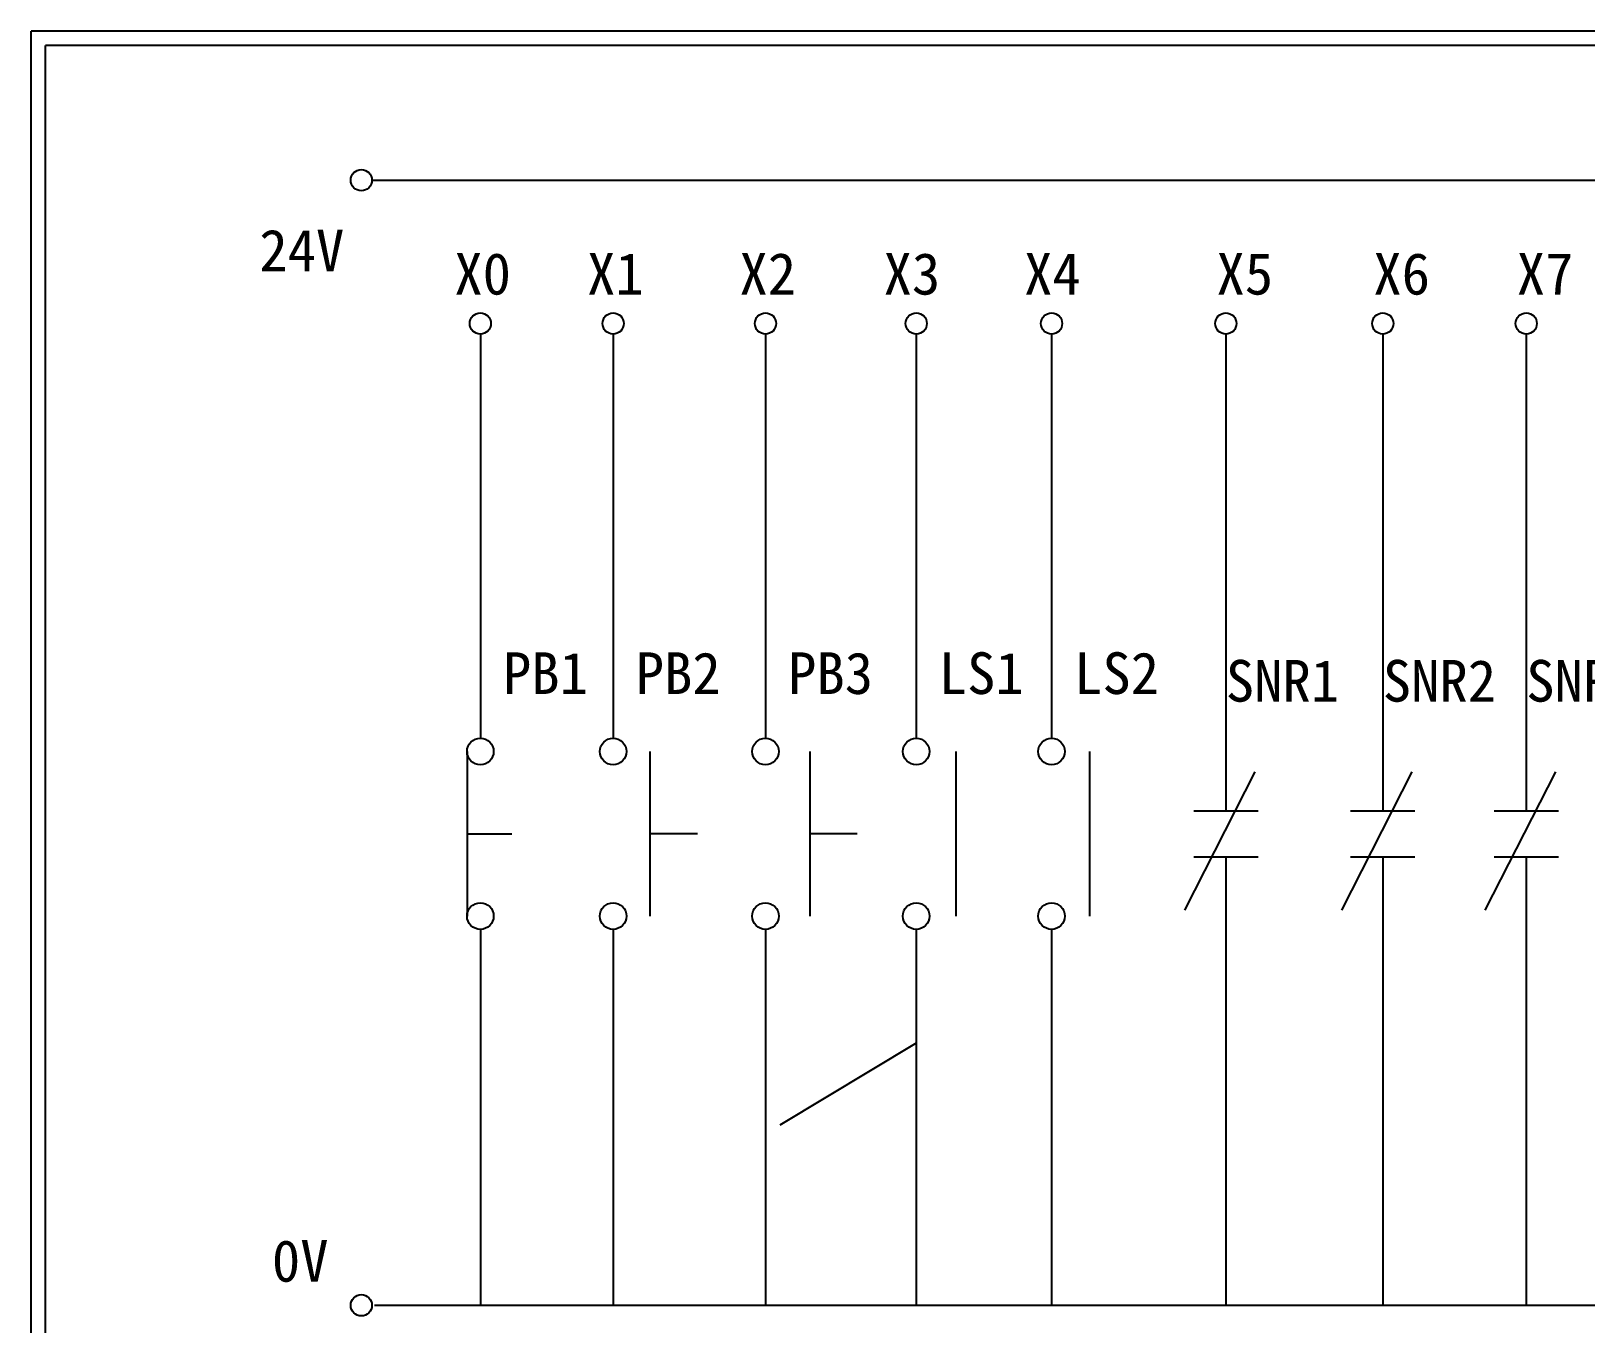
# Model space of a CAD drawing. Extents: x 10 to 297, y 3 to 207.
# Drawn here: x 10 to 144.4, y 95.2 to 207 of the extents above; entities that cross this region are included whole.
import ezdxf

# ---------------------------------------------------------------- set-up
doc = ezdxf.new("R2010")
doc.units = 0
doc.layers.add('圖框層', color=7, linetype='CONTINUOUS')
doc.layers.add('標尺寸層', color=3, linetype='CONTINUOUS')
doc.styles.add('STSL', font='KAIU.TTF')

msp = doc.modelspace()

# ---------------------------------------------------------------- linework, layer by layer
at = {"layer": '圖框層', "color": 7}
for p, q in [((297, 206.97), (10, 206.97)), ((10, 3), (10, 206.97)), ((295.75, 205.72), (11.25, 205.72)), ((11.25, 4.25), (11.25, 205.72))]:
    msp.add_line(p, q, dxfattribs=at)
at = {"layer": '標尺寸層', "color": 6}
for p, q in [((39.47, 194.08), (265.76, 194.08)), ((48.84, 180.77), (48.84, 145.84)), ((60.32, 180.77), (60.32, 145.84)), ((73.49, 180.77), (73.49, 145.84)), ((86.52, 180.77), (86.52, 145.84)), ((98.22, 180.77), (98.22, 145.84)), ((113.29, 180.77), (113.29, 139.56)), ((126.86, 180.77), (126.86, 139.56)), ((139.26, 180.77), (139.26, 139.56)), ((113.29, 135.59), (113.29, 96.81)), ((126.86, 135.59), (126.86, 96.81)), ((139.26, 135.59), (139.26, 96.81)), ((48.84, 129.31), (48.84, 96.81)), ((60.32, 129.31), (60.32, 96.81)), ((73.49, 129.31), (73.49, 96.81)), ((86.52, 129.31), (86.52, 96.81)), ((98.22, 129.31), (98.22, 96.81)), ((39.68, 96.81), (263.37, 96.81))]:
    msp.add_line(p, q, dxfattribs=at)
at = {"layer": '標尺寸層', "color": 7}
for p, q in [((47.69, 144.69), (47.69, 130.46)), ((63.53, 130.46), (63.53, 144.69)), ((77.34, 130.46), (77.34, 144.69)), ((89.98, 130.46), (89.98, 144.69)), ((101.54, 130.46), (101.54, 144.69)), ((115.81, 142.93), (109.72, 130.98)), ((129.37, 142.93), (123.28, 130.98)), ((141.78, 142.93), (135.69, 130.98)), ((110.51, 139.56), (116.08, 139.56)), ((124.07, 139.56), (129.64, 139.56)), ((136.48, 139.56), (142.05, 139.56)), ((47.69, 137.58), (51.55, 137.58)), ((67.61, 137.58), (63.53, 137.58)), ((81.42, 137.58), (77.34, 137.58)), ((110.51, 135.59), (116.08, 135.59)), ((124.07, 135.59), (129.64, 135.59)), ((136.48, 135.59), (142.05, 135.59)), ((86.52, 119.48), (74.74, 112.39))]:
    msp.add_line(p, q, dxfattribs=at)
at = {"layer": '標尺寸層', "color": 6}
msp.add_circle((38.55, 194.08), 0.92, dxfattribs=at)
at = {"layer": '標尺寸層', "color": 7}
for centre, radius in [((48.84, 181.69), 0.92), ((60.32, 181.69), 0.92), ((73.49, 181.69), 0.92), ((73.49, 181.69), 0.92), ((86.52, 181.69), 0.92), ((98.22, 181.69), 0.92), ((113.29, 181.69), 0.92), ((126.86, 181.69), 0.92), ((139.26, 181.69), 0.92), ((48.84, 144.69), 1.15), ((60.32, 144.69), 1.15), ((73.49, 144.69), 1.15), ((86.52, 144.69), 1.15), ((98.22, 144.69), 1.15), ((48.84, 130.46), 1.15), ((60.32, 130.46), 1.15), ((73.49, 130.46), 1.15), ((86.52, 130.46), 1.15), ((98.22, 130.46), 1.15), ((38.55, 96.81), 0.92)]:
    msp.add_circle(centre, radius, dxfattribs=at)

# ---------------------------------------------------------------- texts
at = {"layer": '圖框層', "color": 6, "style": 'STSL'}
for s, p in [('24V', (29.73, 186.21)), ('0V', (30.82, 98.85))]:
    msp.add_text(s, height=3.6, dxfattribs=at).set_placement(p)
at = {"layer": '圖框層', "color": 4, "style": 'STSL'}
for s, p in [('X0', (46.59, 184.19)), ('X1', (58.07, 184.19)), ('X2', (71.24, 184.19)), ('X3', (83.7, 184.19)), ('X4', (95.85, 184.19)), ('X5', (112.48, 184.19)), ('X6', (126.04, 184.19)), ('X7', (138.44, 184.19)), ('PB1', (50.79, 149.66)), ('PB2', (62.27, 149.66)), ('PB3', (75.44, 149.66)), ('LS1', (88.47, 149.66)), ('LS2', (100.17, 149.66)), ('SNR1', (113.29, 149)), ('SNR2', (126.86, 149)), ('SNR3', (139.26, 149))]:
    msp.add_text(s, height=3.6, dxfattribs=at).set_placement(p)

doc.saveas('drawing.dxf')
